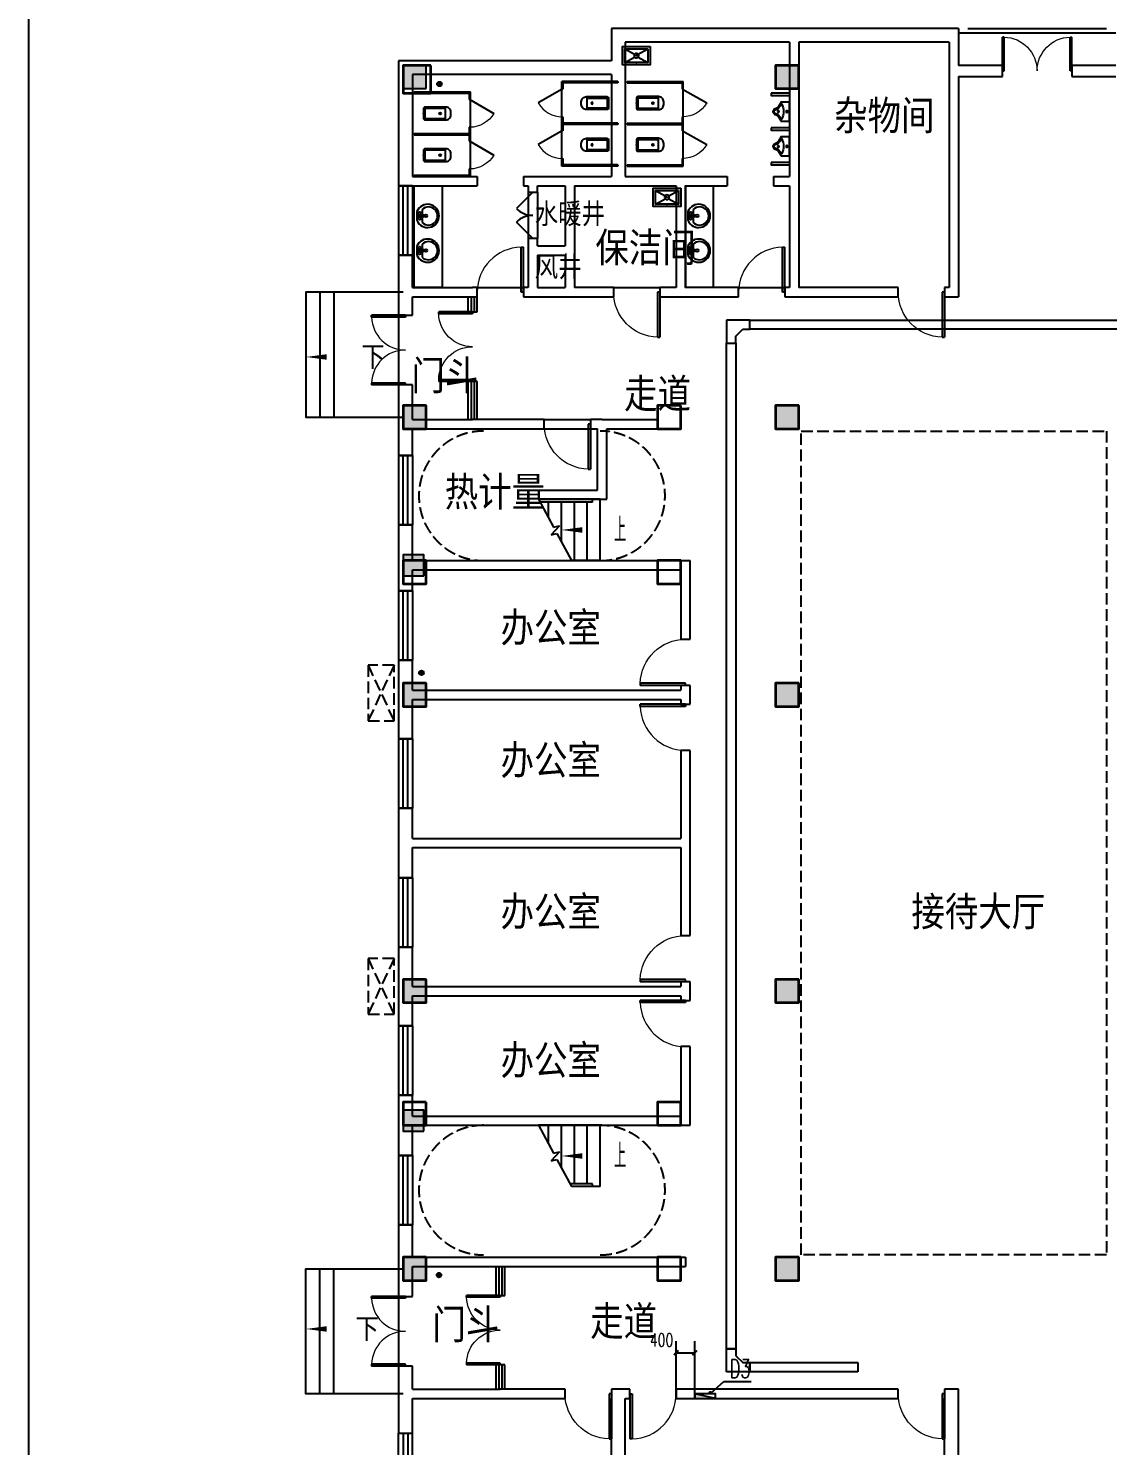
# Model space of a CAD drawing. Extents: x 0 to 302064749, y -59725395 to 1524223.
# Drawn here: x 216043226 to 218375726, y -6120391 to -3058307 of the extents above; entities that cross this region are included whole.
import ezdxf

# ---------------------------------------------------------------- set-up
doc = ezdxf.new("R2010")
doc.units = 0
doc.header["$LTSCALE"] = 1000
doc.linetypes.add('DASH', pattern=[0.35, 0.25, -0.1])
for name, color, linetype in [('0-底图', 7, 'Continuous'), ('A-ANNO-IDEN', 3, 'Continuous'), ('A-ANNO-TXT', 7, 'Continuous'), ('CABLETRAY', 4, 'Continuous'), ('COLU', 7, 'Continuous'), ('COLU_HATCH', 251, 'Continuous'), ('CURTWALL', 4, 'Continuous'), ('DIM_SYMB', 3, 'Continuous'), ('DOOR_FIRE', 4, 'Continuous'), ('PUB_TEXT', 7, 'Continuous'), ('STAIR', 2, 'Continuous'), ('TEXT', 7, 'Continuous'), ('WALL', 2, 'Continuous'), ('WINDOW', 4, 'Continuous'), ('厨卫', 252, 'Continuous'), ('建筑-楼梯', 2, 'Continuous'), ('排水', 153, 'Continuous'), ('电洞建筑', 20, 'Continuous'), ('看线', 30, 'Continuous'), ('空调外机', 211, 'Continuous'), ('道路-DX', 4, 'Continuous')]:
    doc.layers.add(name, color=color, linetype=linetype)
doc.layers.add('砼柱', color=2, linetype='Continuous', lineweight=35)
doc.styles.add('_TCH_DIM', font='SIMPLEX', dxfattribs={"width": 0.8, "height": 5, "bigfont": 'HZTXT'})
doc.styles.add('_TEL_DIM', font='simplex.shx', dxfattribs={"width": 0.8, "height": 3.5, "bigfont": 'gbcbig.shx'})
doc.styles.add('A_DIM', font='simplex.shx', dxfattribs={"width": 0.7, "bigfont": 'gbcbig.shx'})
doc.styles.add('A_DIM_T3', font='simplex.shx', dxfattribs={"width": 0.7, "bigfont": 'gbcbig.shx'})
doc.styles.get("Standard").update_dxf_attribs({"font": 'geniso.shx', "bigfont": 'hztxt.shx'})
doc.dimstyles.new('_TCH_ARCH&&100', dxfattribs={"dimtxt": 280, "dimasz": 100, "dimexe": 250, "dimexo": 300, "dimgap": 135, "dimtad": 1, "dimdec": 0, "dimzin": 0, "dimdsep": 46, "dimtxsty": 'A_DIM_T3', "dimblk": 'ARCHTICK', "dimcen": 0.09, "dimclrt": 7, "dimazin": 2, "dimtfac": 1, "dimtdec": 0, "dimtix": 1, "dimtmove": 2, "dimatfit": 3, "dimfxl": 150, "dimtolj": 1, "dimtzin": 0, "dimarcsym": 0})

# ---------------------------------------------------------------- blocks, each defined once
blk = doc.blocks.new('$lvtry$00000202')
at = {"color": 0}
for p, q in [((-110, -40, 0), (-110, -470, 0)), ((100, -30, 0), (-100, -30, 0)), ((110, -470, 0), (110, -40, 0)), ((140, -470, 0), (-140, -470, 0))]:
    blk.add_line(p, q, dxfattribs=at)
at = {"color": 0, "elevation": 0}
blk.add_lwpolyline([(140, -40, 0.414214), (100, 0), (-100, 0, 0.414214), (-140, -40), (-140, -480, 0.414214), (-30, -590), (30, -590, 0.414214), (140, -480)], format="xyb", close=True, dxfattribs=at)
at = {"color": 0}
blk.add_circle((0, -359, 0), 20, dxfattribs=at)
for centre, start, end in [((-100, -40, 0), 90, 180), ((100, -40, 0), 0, 90)]:
    blk.add_arc(centre, 10, start, end, dxfattribs=at)
for p in [(0, 0, 0), (0, -359, 0)]:
    blk.add_point(p, dxfattribs=at)
blk = doc.blocks.new('$TCHSYS$APDOOR2D')
blk.add_line((0.5, 0), (0, 0.866))
at = {"lineweight": 13}
blk.add_arc((0.5, 0), 1, 120, 180, dxfattribs=at)
blk = doc.blocks.new('$lvtry$00000222')
at = {"layer": '厨卫', "elevation": 0}
blk.add_lwpolyline([(-205, -191), (-205, 0), (205, 0), (205, -191, 0.268068), (51, -323, -0.317765), (0, -360, -0.317765), (-51, -323, 0.268068)], format="xyb", close=True, dxfattribs=at)
at = {"layer": '厨卫'}
for centre in [(0, -60, 0), (0, -242, 0)]:
    blk.add_circle(centre, 20, dxfattribs=at)
for centre, radius, start, end in [((-152, -175, 0), 10, 114.1084, 248.1394), ((5, -526, 0), 395, 66.6675, 114.1084), ((-243, -401, 0), 233, 19.2639, 68.1394), ((243, -401, 0), 233, 110.4941, 160.7361), ((158, -173, 0), 10, 290.4941, 66.6675), ((0, -316, 0), 24, 199.2639, 269.4998), ((0, -316, 0), 24, 270.5002, 340.7361)]:
    blk.add_arc(centre, radius, start, end, dxfattribs=at)
for p in [(0, -60, 0), (0, -242, 0)]:
    blk.add_point(p, dxfattribs=at)
blk = doc.blocks.new('$lvtry$00000191')
at = {"color": 0}
for p, q in [((-250, -100, 0), (-39, -219, 0)), ((-250, -400, 0), (-39, -281, 0)), ((39, -219, 0), (250, -100, 0)), ((39, -281, 0), (250, -400, 0))]:
    blk.add_line(p, q, dxfattribs=at)
at = {"color": 0, "elevation": 0}
for points in [[(300, -450), (300, -50), (-300, -50), (-300, -450)], [(250, -400), (250, -100), (-250, -100), (-250, -400)]]:
    blk.add_lwpolyline(points, close=True, dxfattribs=at)
at = {"color": 0}
blk.add_circle((0, -250, 0), 50, dxfattribs=at)
for p in [(0, -100, 0), (0, -250, 0)]:
    blk.add_point(p, dxfattribs=at)
blk = doc.blocks.new('ng')
at = {"layer": '排水'}
for p, q in [((345991, 781358), (346091, 781358)), ((346041, 781408), (346041, 781308))]:
    blk.add_line(p, q, dxfattribs=at)
blk.add_circle((346041, 781358), 50, dxfattribs=at)
blk = doc.blocks.new('1111')
at = {"layer": 'COLU_HATCH'}
h = blk.add_hatch(color=256, dxfattribs=at)
h.dxf.hatch_style = 1
h.paths.add_polyline_path([(1186092, 1087691), (1186092, 1088191), (1185592, 1088191), (1185592, 1087691)])
h = blk.add_hatch(color=256, dxfattribs=at)
h.dxf.hatch_style = 1
h.paths.add_polyline_path([(1194142, 1087691), (1194142, 1088191), (1193642, 1088191), (1193642, 1087691)])
h = blk.add_hatch(color=256, dxfattribs=at)
h.dxf.hatch_style = 1
h.paths.add_polyline_path([(1186092, 1080341), (1186092, 1080841), (1185592, 1080841), (1185592, 1080341)])
h = blk.add_hatch(color=256, dxfattribs=at)
h.dxf.hatch_style = 1
h.paths.add_polyline_path([(1194142, 1080341), (1194142, 1080841), (1193642, 1080841), (1193642, 1080341)])
h = blk.add_hatch(color=256, dxfattribs=at)
h.dxf.hatch_style = 1
h.paths.add_polyline_path([(1186042, 1077166), (1186042, 1077616), (1185592, 1077616), (1185592, 1077166)])
h = blk.add_hatch(color=256, dxfattribs=at)
h.dxf.hatch_style = 1
h.paths.add_polyline_path([(1186092, 1074341), (1186092, 1074841), (1185592, 1074841), (1185592, 1074341)])
h = blk.add_hatch(color=256, dxfattribs=at)
h.dxf.hatch_style = 1
h.paths.add_polyline_path([(1194142, 1074341), (1194142, 1074841), (1193642, 1074841), (1193642, 1074341)])
h = blk.add_hatch(color=256, dxfattribs=at)
h.dxf.hatch_style = 1
h.paths.add_polyline_path([(1186092, 1067941), (1186092, 1068441), (1185592, 1068441), (1185592, 1067941)])
h = blk.add_hatch(color=256, dxfattribs=at)
h.dxf.hatch_style = 1
h.paths.add_polyline_path([(1194142, 1067941), (1194142, 1068441), (1193642, 1068441), (1193642, 1067941)])
h = blk.add_hatch(color=256, dxfattribs=at)
h.dxf.hatch_style = 1
h.paths.add_polyline_path([(1186042, 1065166), (1186042, 1065616), (1185592, 1065616), (1185592, 1065166)])
h = blk.add_hatch(color=256, dxfattribs=at)
h.dxf.hatch_style = 1
h.paths.add_polyline_path([(1186092, 1061941), (1186092, 1062441), (1185592, 1062441), (1185592, 1061941)])
h = blk.add_hatch(color=256, dxfattribs=at)
h.dxf.hatch_style = 1
h.paths.add_polyline_path([(1194142, 1061941), (1194142, 1062441), (1193642, 1062441), (1193642, 1061941)])
at = {"layer": 'COLU'}
for points in [[(1186092, 1087691), (1186092, 1088191), (1185592, 1088191), (1185592, 1087691)], [(1194142, 1087691), (1194142, 1088191), (1193642, 1088191), (1193642, 1087691)], [(1186092, 1080341), (1186092, 1080841), (1185592, 1080841), (1185592, 1080341)], [(1194142, 1080341), (1194142, 1080841), (1193642, 1080841), (1193642, 1080341)], [(1186042, 1077166), (1186042, 1077616), (1185592, 1077616), (1185592, 1077166)], [(1186092, 1074341), (1186092, 1074841), (1185592, 1074841), (1185592, 1074341)], [(1194142, 1074341), (1194142, 1074841), (1193642, 1074841), (1193642, 1074341)], [(1186092, 1067941), (1186092, 1068441), (1185592, 1068441), (1185592, 1067941)], [(1194142, 1067941), (1194142, 1068441), (1193642, 1068441), (1193642, 1067941)], [(1186042, 1065166), (1186042, 1065616), (1185592, 1065616), (1185592, 1065166)], [(1186092, 1061941), (1186092, 1062441), (1185592, 1062441), (1185592, 1061941)], [(1194142, 1061941), (1194142, 1062441), (1193642, 1062441), (1193642, 1061941)]]:
    blk.add_lwpolyline(points, close=True, dxfattribs=at)
blk = doc.blocks.new('rtyu')
at = {"layer": '砼柱', "lineweight": 35}
for points in [[(2908308, 703840), (2907708, 703840), (2907708, 703240), (2908308, 703240)], [(2908308, 703840), (2907708, 703840), (2907708, 703240), (2908308, 703240)], [(2916258, 703840), (2915758, 703840), (2915758, 703340), (2916258, 703340)], [(2916258, 703840), (2915758, 703840), (2915758, 703340), (2916258, 703340)], [(2908208, 696490), (2907708, 696490), (2907708, 695990), (2908208, 695990)], [(2908208, 696490), (2907708, 696490), (2907708, 695990), (2908208, 695990)], [(2913708, 696490), (2913208, 696490), (2913208, 695990), (2913708, 695990)], [(2913708, 696490), (2913208, 696490), (2913208, 695990), (2913708, 695990)], [(2916258, 696490), (2915758, 696490), (2915758, 695990), (2916258, 695990)], [(2916258, 696490), (2915758, 696490), (2915758, 695990), (2916258, 695990)], [(2908208, 693140), (2907708, 693140), (2907708, 692640), (2908208, 692640)], [(2908208, 693140), (2907708, 693140), (2907708, 692640), (2908208, 692640)], [(2913708, 693140), (2913208, 693140), (2913208, 692640), (2913708, 692640)], [(2913708, 693140), (2913208, 693140), (2913208, 692640), (2913708, 692640)], [(2908208, 690490), (2907708, 690490), (2907708, 689990), (2908208, 689990)], [(2908208, 690490), (2907708, 690490), (2907708, 689990), (2908208, 689990)], [(2916258, 690490), (2915758, 690490), (2915758, 689990), (2916258, 689990)], [(2916258, 690490), (2915758, 690490), (2915758, 689990), (2916258, 689990)], [(2908208, 684090), (2907708, 684090), (2907708, 683590), (2908208, 683590)], [(2908208, 684090), (2907708, 684090), (2907708, 683590), (2908208, 683590)], [(2916258, 684090), (2915758, 684090), (2915758, 683590), (2916258, 683590)], [(2916258, 684090), (2915758, 684090), (2915758, 683590), (2916258, 683590)], [(2908208, 681440), (2907708, 681440), (2907708, 680940), (2908208, 680940)], [(2913708, 681440), (2913208, 681440), (2913208, 680940), (2913708, 680940)], [(2908208, 678090), (2907708, 678090), (2907708, 677590), (2908208, 677590)], [(2908208, 678090), (2907708, 678090), (2907708, 677590), (2908208, 677590)], [(2913708, 678090), (2913208, 678090), (2913208, 677590), (2913708, 677590)], [(2916258, 678090), (2915758, 678090), (2915758, 677590), (2916258, 677590)], [(2916258, 678090), (2915758, 678090), (2915758, 677590), (2916258, 677590)]]:
    blk.add_lwpolyline(points, close=True, dxfattribs=at)
blk = doc.blocks.new('A$C6D717843')
at = {"layer": 'TEXT'}
blk.add_blockref('rtyu', (-2821208, -641940), dxfattribs=at)
blk = doc.blocks.new('$DorLib2D$00000002')
for p, q in [((-0.5, 0), (-0.5, 0.4875)), ((-0.475, 0.4875), (-0.5, 0.4875)), ((-0.475, 0), (-0.475, 0.4875)), ((0.475, 0), (0.475, 0.4875)), ((0.475, 0.4875), (0.5, 0.4875)), ((0.5, 0), (0.5, 0.4875)), ((-0.5, 0), (-0.475, 0)), ((0.5, 0), (0.475, 0))]:
    blk.add_line(p, q)
at = {"lineweight": 13}
for centre, start, end in [((-0.4875, 0), 0, 88.53072), ((0.4875, 0), 91.46928, 180)]:
    blk.add_arc(centre, 0.4875, start, end, dxfattribs=at)
blk = doc.blocks.new('$WINLIB2D$00000001')
at = {"color": 0}
for points in [[(-0.5, 0.5), (-0.5, -0.5)], [(-0.5, 0.5), (0.5, 0.5)], [(0.5, -0.5), (0.5, 0.5)], [(0.5, 0.167), (-0.5, 0.167)], [(0.5, -0.167), (-0.5, -0.167)], [(-0.5, -0.5), (0.5, -0.5)]]:
    blk.add_lwpolyline(points, dxfattribs=at)
blk = doc.blocks.new('$DorLib2D$00000001')
for p, q in [((0.45, 0.975), (0.5, 0.975)), ((0.45, 0), (0.45, 0.975)), ((0.5, 0), (0.5, 0.975)), ((0.5, 0), (0.45, 0))]:
    blk.add_line(p, q)
at = {"lineweight": 13}
blk.add_arc((0.475, 0), 0.975, 91.4693, 180, dxfattribs=at)
blk = doc.blocks.new('$plan$00001628')
for p, q in [((-20, 0), (20, 0)), ((20, 0), (20, -150)), ((-23, -104), (-144, -104)), ((-20, -150), (-20, 0)), ((20, -150), (-20, -150)), ((136, -104), (24, -104))]:
    blk.add_line(p, q)
blk.add_lwpolyline([(-97, 9, 5.110404), (92, 9)], format="xyb", close=True)
for centre, radius in [((-57, -52), 26.7), ((0, -190), 27.8), ((57, -52), 26.7)]:
    blk.add_circle(centre, radius)
blk.add_arc((-4, -243), 197, 135.2527, 44.7473)
blk = doc.blocks.new('$DorLib2D$00000116')
at = {"color": 0}
for p, q in [((-0.5, 0), (-0.146, 0.354)), ((0.5, 0), (0.146, 0.354))]:
    blk.add_line(p, q, dxfattribs=at)
for centre, start, end in [((-0.5, 0), 0, 45), ((0.5, 0), 135, 180)]:
    blk.add_arc(centre, 0.5, start, end, dxfattribs=at)
blk = doc.blocks.new('gfhjghj')
at = {"layer": 'A-ANNO-IDEN'}
for points in [[(1154632.7, -10187.4, 0, 0, 0), (1153652.7, -10187.4, 0, 120, 0), (1154102.7, -10187.4, 0, 0, 0)], [(1154632.7, -23712.4, 0, 0, 0), (1153652.7, -23712.4, 0, 120, 0), (1154102.7, -23712.4, 0, 0, 0)]]:
    blk.add_lwpolyline(points, format="xyseb", dxfattribs=at)
at = {"layer": 'CURTWALL'}
for p, q in [((1151632.7, -5149.9), (1151632.7, -5477.9)), ((1151699.4, -5149.9), (1151699.4, -5477.9)), ((1151766.1, -5149.9), (1151766.1, -5477.9)), ((1151832.7, -5477.9), (1151832.7, -5149.9)), ((1151632.7, -5477.9), (1151832.7, -5477.9)), ((1151832.7, -6977.9), (1151632.7, -6977.9)), ((1151632.7, -6977.9), (1151632.7, -7799.9)), ((1151699.4, -6977.9), (1151699.4, -7799.9)), ((1151766.1, -6977.9), (1151766.1, -7799.9)), ((1151832.7, -7799.9), (1151832.7, -6977.9)), ((1152232.7, -26099.9), (1152232.7, -26723.8)), ((1152299.4, -26099.9), (1152299.4, -26723.8)), ((1152366.1, -26099.9), (1152366.1, -26723.8)), ((1152432.7, -26723.8), (1152432.7, -26099.9)), ((1152232.7, -26723.8), (1152432.7, -26723.8)), ((1152432.7, -28223.8), (1152232.7, -28223.8)), ((1152232.7, -28223.8), (1152232.7, -28749.9)), ((1152299.4, -28223.8), (1152299.4, -28749.9)), ((1152366.1, -28223.8), (1152366.1, -28749.9)), ((1152432.7, -28749.9), (1152432.7, -28223.8))]:
    blk.add_line(p, q, dxfattribs=at)
at = {"layer": 'DIM_SYMB'}
for points in [[(1149171.1, -6449.9, 0, 0, 0), (1148132.7, -6449.9, 0, 120, 0), (1148582.7, -6449.9, 0, 0, 0)], [(1149042.9, -27449.9, 0, 0, 0), (1148132.7, -27449.9, 0, 120, 0), (1148582.7, -27449.9, 0, 0, 0)]]:
    blk.add_lwpolyline(points, format="xyseb", dxfattribs=at)
at = {"layer": 'DOOR_FIRE'}
for p, q in [((1152932.7, -2890.4), (1152932.7, -3890.4)), ((1153132.7, -2890.4), (1153132.7, -3890.4)), ((1153282.7, -7799.9), (1154282.7, -7799.9)), ((1153282.7, -7999.9), (1154282.7, -7999.9))]:
    blk.add_line(p, q, dxfattribs=at)
at = {"layer": 'STAIR'}
for p, q in [((1154322.7, -9524.9), (1153155.7, -9524.9)), ((1153155.7, -9524.9), (1153479.6, -10125.9)), ((1154322.7, -9524.9), (1153155.7, -9524.9)), ((1154322.7, -9584.9), (1153188.1, -9584.9)), ((1153372.7, -9927.6), (1153372.7, -9584.9)), ((1153652.7, -10447.2), (1153652.7, -9584.9)), ((1153932.7, -10849.9), (1153932.7, -9584.9)), ((1154212.7, -10849.9), (1154212.7, -9584.9)), ((1154492.7, -9524.9), (1154322.7, -9524.9)), ((1154322.7, -9584.9), (1154322.7, -9524.9)), ((1154492.7, -10849.9), (1154492.7, -9524.9)), ((1153611, -10094.8), (1153432.1, -10295.7)), ((1153479.6, -10125.9), (1153611, -10094.8)), ((1153432.1, -10295.7), (1153555.4, -10266.5)), ((1153555.4, -10266.5), (1153869.7, -10849.9)), ((1154492.7, -10849.9), (1153869.7, -10849.9)), ((1154492.7, -23049.9), (1153155.7, -23049.9)), ((1153155.7, -23049.9), (1153479.6, -23650.9)), ((1153372.7, -23452.6), (1153372.7, -23049.9)), ((1153652.7, -23972.2), (1153652.7, -23049.9)), ((1153932.7, -24314.9), (1153932.7, -23049.9)), ((1154212.7, -24314.9), (1154212.7, -23049.9)), ((1154492.7, -24374.9), (1154492.7, -23049.9)), ((1153611, -23619.8), (1153432.1, -23820.7)), ((1153432.1, -23820.7), (1153555.4, -23791.5)), ((1153479.6, -23650.9), (1153611, -23619.8)), ((1153555.4, -23791.5), (1153869.7, -24374.9)), ((1154322.7, -24314.9), (1153837.4, -24314.9)), ((1154322.7, -24374.9), (1153869.7, -24374.9)), ((1154322.7, -24374.9), (1153869.7, -24374.9)), ((1154322.7, -24374.9), (1154322.7, -24314.9)), ((1154492.7, -24374.9), (1154322.7, -24374.9))]:
    blk.add_line(p, q, dxfattribs=at)
for points in [[(1150232.7, -5049.9), (1148132.7, -5049.9), (1148132.7, -7749.9), (1150232.7, -7749.9)], [(1150232.7, -5049.9), (1148432.7, -5049.9), (1148432.7, -7749.9), (1150232.7, -7749.9)], [(1150232.7, -5049.9), (1148732.7, -5049.9), (1148732.7, -7749.9), (1150232.7, -7749.9)], [(1150232.7, -28849.9), (1148132.7, -28849.9), (1148132.7, -26149.9), (1150232.7, -26149.9)], [(1150232.7, -28849.9), (1148432.7, -28849.9), (1148432.7, -26149.9), (1150232.7, -26149.9)], [(1150232.7, -28849.9), (1148732.7, -28849.9), (1148732.7, -26149.9), (1150232.7, -26149.9)]]:
    blk.add_lwpolyline(points, dxfattribs=at)
at = {"layer": 'WALL'}
for p, q in [((1154732.7, 650.1), (1154732.7, -49.9)), ((1158682.7, 650.1), (1154732.7, 650.1)), ((1162232.7, 650.1), (1158682.7, 650.1)), ((1162232.7, 650.1), (1162232.7, -149.9)), ((1155032.7, 350.1), (1155032.7, -249.9)), ((1158582.7, 350.1), (1155032.7, 350.1)), ((1158582.7, 350.1), (1158582.7, -2549.9)), ((1162032.7, 350.1), (1158782.7, 350.1)), ((1158782.7, 350.1), (1158782.7, -2649.9)), ((1162032.7, 350.1), (1162032.7, -249.9)), ((1150132.7, -49.9), (1150132.7, -2649.9)), ((1154732.7, -49.9), (1150132.7, -49.9)), ((1155032.7, -249.9), (1155032.7, -2549.9)), ((1162032.7, -249.9), (1162032.7, -4949.9)), ((1163182.5, -149.9), (1162232.7, -149.9)), ((1163182.5, -389.9), (1163182.5, -149.9)), ((1165632.7, -149.9), (1164682.5, -149.9)), ((1164682.5, -149.9), (1164682.5, -389.9)), ((1150432.7, -349.9), (1150432.7, -2549.9)), ((1154732.7, -349.9), (1150432.7, -349.9)), ((1154732.7, -349.9), (1154732.7, -2549.9)), ((1162232.7, -389.9), (1163182.5, -389.9)), ((1162232.7, -389.9), (1162232.7, -5149.9)), ((1164682.5, -389.9), (1165632.7, -389.9)), ((1150132.7, -2649.9), (1150132.7, -2749.9)), ((1150132.7, -2749.9), (1150432.7, -2749.9)), ((1150432.7, -2549.9), (1151832.7, -2549.9)), ((1150432.7, -2749.9), (1151832.7, -2749.9)), ((1151832.7, -2549.9), (1151832.7, -2749.9)), ((1152832.7, -2549.9), (1153032.7, -2549.9)), ((1152832.7, -2549.9), (1152832.7, -2749.9)), ((1152832.7, -2749.9), (1152932.7, -2749.9)), ((1152932.7, -2749.9), (1152932.7, -2890.4)), ((1153032.7, -2549.9), (1153832.7, -2549.9)), ((1153132.7, -2890.4), (1153132.7, -2749.9)), ((1153132.7, -2749.9), (1153732.7, -2749.9)), ((1153732.7, -2749.9), (1153732.7, -4049.9)), ((1153832.7, -2549.9), (1154732.7, -2549.9)), ((1153932.7, -2749.9), (1153932.7, -4149.9)), ((1153932.7, -2749.9), (1154932.7, -2749.9)), ((1154932.7, -2749.9), (1156132.7, -2749.9)), ((1155032.7, -2549.9), (1156232.7, -2549.9)), ((1156132.7, -2749.9), (1156132.7, -4949.9)), ((1156232.7, -2549.9), (1157232.7, -2549.9)), ((1156332.7, -2749.9), (1156332.7, -4949.9)), ((1156332.7, -2749.9), (1157232.7, -2749.9)), ((1157232.7, -2549.9), (1157232.7, -2749.9)), ((1158232.7, -2549.9), (1158582.7, -2549.9)), ((1158232.7, -2549.9), (1158232.7, -2749.9)), ((1158232.7, -2749.9), (1158582.7, -2749.9)), ((1158582.7, -2749.9), (1158582.7, -4949.9)), ((1158782.7, -2649.9), (1158782.7, -4949.9)), ((1152932.7, -2890.4), (1153132.7, -2890.4)), ((1153132.7, -3890.4), (1152932.7, -3890.4)), ((1152932.7, -3890.4), (1152932.7, -4149.9)), ((1153132.7, -4049.9), (1153132.7, -3890.4)), ((1150432.7, -4249.9), (1150132.7, -4249.9)), ((1150132.7, -4249.9), (1150132.7, -5049.9)), ((1150432.7, -4949.9), (1150432.7, -4249.9)), ((1152932.7, -4149.9), (1152932.7, -4949.9)), ((1153132.7, -4049.9), (1153732.7, -4049.9)), ((1153132.7, -4249.9), (1153732.7, -4249.9)), ((1153132.7, -4249.9), (1153132.7, -4949.9)), ((1153732.7, -4249.9), (1153732.7, -4949.9)), ((1153932.7, -4149.9), (1153932.7, -4949.9)), ((1150132.7, -5049.9), (1150132.7, -5549.9)), ((1150432.7, -4949.9), (1151732.7, -4949.9)), ((1150432.7, -5549.9), (1150432.7, -5149.9)), ((1150432.7, -5149.9), (1151732.7, -5149.9)), ((1151832.7, -4949.9), (1151732.7, -4949.9)), ((1151732.7, -5149.9), (1151832.7, -5149.9)), ((1151832.7, -5149.9), (1151832.7, -4949.9)), ((1152932.7, -4949.9), (1152832.7, -4949.9)), ((1152832.7, -4949.9), (1152832.7, -5149.9)), ((1152832.7, -5149.9), (1153032.7, -5149.9)), ((1153032.7, -5149.9), (1153832.7, -5149.9)), ((1153132.7, -4949.9), (1153732.7, -4949.9)), ((1153832.7, -5149.9), (1154782.7, -5149.9)), ((1154782.7, -4949.9), (1153932.7, -4949.9)), ((1154782.7, -5149.9), (1154782.7, -4949.9)), ((1156132.7, -4949.9), (1155782.7, -4949.9)), ((1155782.7, -4949.9), (1155782.7, -5149.9)), ((1155782.7, -5149.9), (1156232.7, -5149.9)), ((1156232.7, -5149.9), (1157482.7, -5149.9)), ((1157482.7, -4949.9), (1156332.7, -4949.9)), ((1157482.7, -5149.9), (1157482.7, -4949.9)), ((1158582.7, -4949.9), (1158482.7, -4949.9)), ((1158482.7, -4949.9), (1158482.7, -5149.9)), ((1158482.7, -5149.9), (1158682.7, -5149.9)), ((1158682.7, -5149.9), (1160932.7, -5149.9)), ((1160932.7, -4949.9), (1158782.7, -4949.9)), ((1160932.7, -5149.9), (1160932.7, -4949.9)), ((1162032.7, -4949.9), (1161932.7, -4949.9)), ((1161932.7, -4949.9), (1161932.7, -5149.9)), ((1161932.7, -5149.9), (1162232.7, -5149.9)), ((1150132.7, -5549.9), (1150432.7, -5549.9)), ((1150432.7, -7049.9), (1150132.7, -7049.9)), ((1150132.7, -7049.9), (1150132.7, -7899.9)), ((1150432.7, -7799.9), (1150432.7, -7049.9)), ((1150132.7, -7899.9), (1150132.7, -8579.9)), ((1150432.7, -7799.9), (1151732.7, -7799.9)), ((1153282.7, -7799.9), (1151732.7, -7799.9)), ((1153282.7, -7999.9), (1153282.7, -7799.9)), ((1154532.7, -7799.9), (1154282.7, -7799.9)), ((1154282.7, -7799.9), (1154282.7, -7999.9)), ((1154532.7, -7799.9), (1155732.8, -7799.9)), ((1155732.8, -7799.9), (1155732.8, -7999.9)), ((1150432.7, -7999.9), (1151732.7, -7999.9)), ((1150432.7, -8579.9), (1150432.7, -7999.9)), ((1151732.7, -7999.9), (1153282.7, -7999.9)), ((1154282.7, -7999.9), (1154432.7, -7999.9)), ((1154432.7, -9324.9), (1154432.7, -7999.9)), ((1154632.7, -9524.9), (1154632.7, -7999.9)), ((1154632.7, -7999.9), (1155732.8, -7999.9)), ((1150132.7, -8579.9), (1150432.7, -8579.9)), ((1153163.9, -9324.9), (1154432.7, -9324.9)), ((1153163.9, -9324.9), (1153163.9, -9524.9)), ((1153163.9, -9524.9), (1154632.7, -9524.9)), ((1150432.7, -10079.9), (1150132.7, -10079.9)), ((1150132.7, -10079.9), (1150132.7, -10949.9)), ((1150432.7, -10849.9), (1150432.7, -10079.9)), ((1150132.7, -10949.9), (1150132.7, -11499.9)), ((1150432.7, -10849.9), (1156432.7, -10849.9)), ((1156432.7, -12549.9), (1156432.7, -10849.9)), ((1150432.7, -11499.9), (1150432.7, -11049.9)), ((1150432.7, -11049.9), (1156232.7, -11049.9)), ((1156232.7, -11049.9), (1156232.7, -12549.9)), ((1150132.7, -11499.9), (1150432.7, -11499.9)), ((1156232.7, -12549.9), (1156432.7, -12549.9)), ((1150432.7, -12999.9), (1150132.7, -12999.9)), ((1150132.7, -12999.9), (1150132.7, -13749.9)), ((1150432.7, -13649.9), (1150432.7, -12999.9)), ((1150132.7, -13749.9), (1150132.7, -14699.9)), ((1150432.7, -13649.9), (1156232.7, -13649.9)), ((1156432.7, -13549.9), (1156232.7, -13549.9)), ((1156232.7, -13549.9), (1156232.7, -13649.9)), ((1156432.7, -13749.9), (1156432.7, -13549.9)), ((1156432.7, -13949.9), (1156432.7, -13749.9)), ((1150432.7, -14699.9), (1150432.7, -13849.9)), ((1150432.7, -13849.9), (1156232.7, -13849.9)), ((1156232.7, -13849.9), (1156232.7, -13949.9)), ((1156232.7, -13949.9), (1156432.7, -13949.9)), ((1150132.7, -14699.9), (1150432.7, -14699.9)), ((1156432.7, -14949.9), (1156232.7, -14949.9)), ((1156232.7, -14949.9), (1156232.7, -16849.9)), ((1156432.7, -16949.9), (1156432.7, -14949.9)), ((1150432.7, -16199.9), (1150132.7, -16199.9)), ((1150132.7, -16199.9), (1150132.7, -16949.9)), ((1150432.7, -16849.9), (1150432.7, -16199.9)), ((1150132.7, -16949.9), (1150132.7, -17699.9)), ((1150432.7, -16849.9), (1156232.7, -16849.9)), ((1150432.7, -17049.9), (1156232.7, -17049.9)), ((1150432.7, -17699.9), (1150432.7, -17049.9)), ((1156232.7, -17049.9), (1156232.7, -18949.9)), ((1156432.7, -18949.9), (1156432.7, -16949.9)), ((1150132.7, -17699.9), (1150432.7, -17699.9)), ((1156232.7, -18949.9), (1156432.7, -18949.9)), ((1150432.7, -19199.9), (1150132.7, -19199.9)), ((1150132.7, -19199.9), (1150132.7, -20149.9)), ((1150432.7, -20049.9), (1150432.7, -19199.9)), ((1150132.7, -20149.9), (1150132.7, -20899.9)), ((1150432.7, -20049.9), (1156232.7, -20049.9)), ((1156432.7, -19949.9), (1156232.7, -19949.9)), ((1156232.7, -19949.9), (1156232.7, -20049.9)), ((1156432.7, -20149.9), (1156432.7, -19949.9)), ((1156432.7, -20349.9), (1156432.7, -20149.9)), ((1150432.7, -20899.9), (1150432.7, -20249.9)), ((1150432.7, -20249.9), (1156232.7, -20249.9)), ((1156232.7, -20249.9), (1156232.7, -20349.9)), ((1156232.7, -20349.9), (1156432.7, -20349.9)), ((1150132.7, -20899.9), (1150432.7, -20899.9)), ((1156432.7, -21349.9), (1156232.7, -21349.9)), ((1156232.7, -21349.9), (1156232.7, -22849.9)), ((1156432.7, -23049.9), (1156432.7, -21349.9)), ((1150432.7, -22399.9), (1150132.7, -22399.9)), ((1150132.7, -22399.9), (1150132.7, -22949.9)), ((1150432.7, -22849.9), (1150432.7, -22399.9)), ((1150132.7, -22949.9), (1150132.7, -23699.9)), ((1150432.7, -22849.9), (1156232.7, -22849.9)), ((1150432.7, -23049.9), (1156432.7, -23049.9)), ((1150432.7, -23699.9), (1150432.7, -23049.9)), ((1150132.7, -23699.9), (1150432.7, -23699.9)), ((1150432.7, -25199.9), (1150132.7, -25199.9)), ((1150132.7, -25199.9), (1150132.7, -25999.9)), ((1150432.7, -25899.9), (1150432.7, -25199.9)), ((1150132.7, -25999.9), (1150132.7, -26749.9)), ((1150432.7, -25899.9), (1152332.7, -25899.9)), ((1152332.7, -25899.9), (1156332.7, -25899.9)), ((1156332.7, -25899.9), (1156332.7, -26099.9)), ((1150432.7, -26099.9), (1152332.7, -26099.9)), ((1150432.7, -26749.9), (1150432.7, -26099.9)), ((1152332.7, -26099.9), (1156332.7, -26099.9)), ((1150132.7, -26749.9), (1150432.7, -26749.9)), ((1150432.7, -28249.9), (1150132.7, -28249.9)), ((1150132.7, -28249.9), (1150132.7, -28849.9)), ((1150432.7, -28749.9), (1150432.7, -28249.9)), ((1150432.7, -28749.9), (1152332.7, -28749.9)), ((1153732.7, -28749.9), (1152332.7, -28749.9)), ((1153732.7, -28949.9), (1153732.7, -28749.9)), ((1154932.7, -28749.9), (1154732.7, -28749.9)), ((1154732.7, -28749.9), (1154732.7, -28949.9)), ((1155132.7, -28749.9), (1154932.7, -28749.9)), ((1155132.7, -28949.9), (1155132.7, -28749.9)), ((1160932.7, -28749.9), (1156132.7, -28749.9)), ((1156132.7, -28749.9), (1156132.7, -28949.9)), ((1160932.7, -28949.9), (1160932.7, -28749.9)), ((1162232.7, -28749.9), (1161932.7, -28749.9)), ((1161932.7, -28749.9), (1161932.7, -28949.9)), ((1162232.7, -33449.9), (1162232.7, -28749.9)), ((1150132.7, -28849.9), (1150132.7, -29699.9)), ((1150432.7, -28949.9), (1152332.7, -28949.9)), ((1150432.7, -29699.9), (1150432.7, -28949.9)), ((1152332.7, -28949.9), (1153732.7, -28949.9)), ((1154732.7, -33549.9), (1154732.7, -28949.9)), ((1155032.7, -28949.9), (1155132.7, -28949.9)), ((1155032.7, -33649.9), (1155032.7, -28949.9)), ((1156132.7, -28949.9), (1160932.7, -28949.9)), ((1161932.7, -33649.9), (1161932.7, -28949.9)), ((1150132.7, -29699.9), (1150432.7, -29699.9))]:
    blk.add_line(p, q, dxfattribs=at)
at = {"layer": 'WINDOW'}
for p, q in [((1151832.7, -4949.9), (1152832.7, -4949.9)), ((1154782.7, -4949.9), (1155782.7, -4949.9)), ((1157482.7, -4949.9), (1158482.7, -4949.9)), ((1150132.7, -5549.9), (1150132.7, -7049.9)), ((1150132.7, -26749.9), (1150132.7, -28249.9))]:
    blk.add_line(p, q, dxfattribs=at)
at = {"layer": '厨卫'}
for p, q in [((1153660.2, -662.6), (1153660.2, -500.1)), ((1154872.7, -500.1), (1153660.2, -500.1)), ((1153685.2, -525.1), (1153685.2, -662.6)), ((1154872.7, -525.1), (1153685.2, -525.1)), ((1154872.7, -500.1), (1154872.7, -525.1)), ((1155072.7, -500.1), (1156285.2, -500.1)), ((1155072.7, -500.1), (1155072.7, -525.1)), ((1155072.7, -525.1), (1156260.2, -525.1)), ((1156260.2, -525.1), (1156260.2, -662.6)), ((1156285.2, -662.6), (1156285.2, -500.1)), ((1150472.7, -724.9), (1151685.2, -724.9)), ((1150472.7, -724.9), (1150472.7, -749.9)), ((1150472.7, -749.9), (1151660.2, -749.9)), ((1151660.2, -749.9), (1151660.2, -887.4)), ((1151660.2, -887.4), (1151685.2, -887.4)), ((1151685.2, -887.4), (1151685.2, -724.9)), ((1151685.2, -2387.4), (1151685.2, -887.4)), ((1153660.2, -2162.6), (1153660.2, -662.6)), ((1153685.2, -662.6), (1153660.2, -662.6)), ((1156260.2, -662.6), (1156285.2, -662.6)), ((1156285.2, -2162.6), (1156285.2, -662.6)), ((1158582.7, -749.9), (1158182.7, -749.9)), ((1151685.2, -1487.4), (1151660.2, -1487.4)), ((1151660.2, -1487.4), (1151660.2, -1624.9)), ((1151685.2, -1637.4), (1151685.2, -1487.4)), ((1153660.2, -1412.6), (1153660.2, -1262.6)), ((1153660.2, -1262.6), (1153685.2, -1262.6)), ((1153660.2, -1562.6), (1153660.2, -1412.6)), ((1153685.2, -1262.6), (1153685.2, -1400.1)), ((1154872.7, -1400.1), (1153685.2, -1400.1)), ((1154872.7, -1425.1), (1153685.2, -1425.1)), ((1153685.2, -1425.1), (1153685.2, -1562.6)), ((1154872.7, -1400.1), (1154872.7, -1425.1)), ((1155072.7, -1400.1), (1156260.2, -1400.1)), ((1155072.7, -1400.1), (1155072.7, -1425.1)), ((1155072.7, -1425.1), (1156260.2, -1425.1)), ((1156285.2, -1262.6), (1156260.2, -1262.6)), ((1156260.2, -1262.6), (1156260.2, -1400.1)), ((1156260.2, -1425.1), (1156260.2, -1562.6)), ((1156285.2, -1412.6), (1156285.2, -1262.6)), ((1156285.2, -1562.6), (1156285.2, -1412.6)), ((1158582.7, -1499.9), (1158182.7, -1499.9)), ((1150472.7, -1624.9), (1151660.2, -1624.9)), ((1150472.7, -1624.9), (1150472.7, -1649.9)), ((1150472.7, -1649.9), (1151660.2, -1649.9)), ((1151660.2, -1649.9), (1151660.2, -1787.4)), ((1151660.2, -1787.4), (1151685.2, -1787.4)), ((1151685.2, -1787.4), (1151685.2, -1637.4)), ((1153685.2, -1562.6), (1153660.2, -1562.6)), ((1156260.2, -1562.6), (1156285.2, -1562.6)), ((1151685.2, -2387.4), (1151660.2, -2387.4)), ((1151660.2, -2387.4), (1151660.2, -2524.9)), ((1151685.2, -2549.9), (1151685.2, -2387.4)), ((1153660.2, -2325.1), (1153660.2, -2162.6)), ((1153660.2, -2162.6), (1153685.2, -2162.6)), ((1154872.7, -2300.1), (1153660.2, -2300.1)), ((1154872.7, -2325.1), (1153660.2, -2325.1)), ((1153685.2, -2162.6), (1153685.2, -2300.1)), ((1154872.7, -2300.1), (1153685.2, -2300.1)), ((1154872.7, -2325.1), (1153685.2, -2325.1)), ((1154872.7, -2300.1), (1154872.7, -2325.1)), ((1154872.7, -2300.1), (1154872.7, -2325.1)), ((1155072.7, -2300.1), (1156260.2, -2300.1)), ((1155072.7, -2300.1), (1155072.7, -2325.1)), ((1155072.7, -2300.1), (1156285.2, -2300.1)), ((1155072.7, -2300.1), (1155072.7, -2325.1)), ((1155072.7, -2325.1), (1156285.2, -2325.1)), ((1155072.7, -2325.1), (1156260.2, -2325.1)), ((1156285.2, -2162.6), (1156260.2, -2162.6)), ((1156260.2, -2162.6), (1156260.2, -2300.1)), ((1156285.2, -2325.1), (1156285.2, -2162.6)), ((1158582.7, -2249.9), (1158182.7, -2249.9)), ((1150472.7, -2524.9), (1151660.2, -2524.9)), ((1150472.7, -2524.9), (1150472.7, -2549.9)), ((1150472.7, -2524.9), (1151685.2, -2524.9)), ((1150472.7, -2524.9), (1150472.7, -2549.9)), ((1150472.7, -2549.9), (1151685.2, -2549.9)), ((1150472.7, -2549.9), (1151660.2, -2549.9))]:
    blk.add_line(p, q, dxfattribs=at)
for points in [[(1158182.7, -749.9), (1158182.7, -799.9), (1158582.7, -799.9)], [(1158182.7, -1499.9), (1158182.7, -1549.9), (1158582.7, -1549.9)], [(1158182.7, -2249.9), (1158182.7, -2299.9), (1158582.7, -2299.9)]]:
    blk.add_lwpolyline(points, dxfattribs=at)
for points in [[(1151072.6, -4949.9), (1150472.7, -4949.9), (1150472.7, -2749.9), (1151072.6, -2749.9)], [(1156932.6, -4949.9), (1156332.7, -4949.9), (1156332.7, -2749.9), (1156932.6, -2749.9)]]:
    blk.add_lwpolyline(points, close=True, dxfattribs=at)
at = {"layer": '建筑-楼梯', "color": 9, "linetype": 'DASH'}
for centre, start, end in [((1151972.7, -9449.9), 90, 270), ((1154492.7, -9449.9), 270, 90), ((1151972.7, -24449.9), 90, 270), ((1154492.7, -24449.9), 270, 90)]:
    blk.add_arc(centre, 1400, start, end, dxfattribs=at)
at = {"layer": '看线'}
for p, q in [((1162432.7, 650.1), (1165432.7, 650.1)), ((1162232.7, 550.1), (1165632.7, 550.1))]:
    blk.add_line(p, q, dxfattribs=at)
at = {"layer": '看线', "linetype": 'DASH'}
blk.add_lwpolyline([(1158832.7, -8049.9), (1165432.7, -8049.9), (1165432.7, -25849.9), (1158832.7, -25849.9)], close=True, dxfattribs=at)
at = {"layer": '空调外机', "linetype": 'DASH'}
for p, q in [((1149473.4, -13111.9), (1150035.9, -14311.9)), ((1150035.9, -13111.9), (1149473.4, -14311.9)), ((1149473.4, -19447.1), (1150035.9, -20647.1)), ((1150035.9, -19447.1), (1149473.4, -20647.1))]:
    blk.add_line(p, q, dxfattribs=at)
for points in [[(1149473.4, -13111.9), (1149473.4, -14311.9), (1150035.9, -14311.9), (1150035.9, -13111.9)], [(1149473.4, -19447.1), (1149473.4, -20647.1), (1150035.9, -20647.1), (1150035.9, -19447.1)]]:
    blk.add_lwpolyline(points, close=True, dxfattribs=at)
at = {"layer": '道路-DX', "ltscale": 5}
blk.add_line((1142132.7, 5600.1), (1142132.7, -39499.9), dxfattribs=at)
for name, p in [('A$C6D717843', (1063732.7, -62049.9)), ('1111', (-35359.3, -1088341))]:
    blk.add_blockref(name, p)
at = {"layer": 'DOOR_FIRE'}
for name, p, xscale, yscale, zscale, rotation in [('$DorLib2D$00000002', (1163932.5, -269.9), -1500, 1500, 240, 7.397314589148533e-12), ('$DorLib2D$00000116', (1153032.7, -3390.4), 999.9999999999998, 999.9999999999998, 200, 89.9999999778953), ('$DorLib2D$00000001', (1161432.7, -5049.9), -1000, 1000, 200, 179.9999999782864), ('$DorLib2D$00000001', (1153782.7, -7899.9), -1000, 1000, 200, 180)]:
    blk.add_blockref(name, p, dxfattribs=dict(at, xscale=xscale, yscale=yscale, zscale=zscale, rotation=rotation))
at = {"layer": 'WINDOW'}
for name, p, xscale, yscale, zscale, rotation in [('$WINLIB2D$00000001', (1150282.7, -3499.9), 1500, 300, 300, 270), ('$DorLib2D$00000001', (1152332.7, -5049.9), 1000, 1000, 200, 359.9999999783119), ('$DorLib2D$00000001', (1157982.7, -5049.9), 1000, 1000, 200, 359.9999999782854), ('$DorLib2D$00000001', (1155282.7, -5049.9), -1000, 1000, 200, 179.9999999783138), ('$DorLib2D$00000002', (1151732.7, -6227.9), -1500, 1500, 200, 90), ('$DorLib2D$00000002', (1150282.7, -6299.9), 1500, 1500, 300, 90), ('$WINLIB2D$00000001', (1150282.7, -9329.9), 1500, 300, 300, 270), ('$WINLIB2D$00000001', (1150282.7, -12249.9), 1500, 300, 300, 270), ('$DorLib2D$00000001', (1156332.7, -13049.9), -1000, 1000, 200, 90), ('$DorLib2D$00000001', (1156332.7, -14449.9), 1000, 1000, 200, 90), ('$WINLIB2D$00000001', (1150282.7, -15449.9), 1500, 300, 300, 270), ('$WINLIB2D$00000001', (1150282.7, -18449.9), 1500, 300, 300, 270), ('$DorLib2D$00000001', (1156332.7, -19449.9), -1000, 1000, 200, 90), ('$DorLib2D$00000001', (1156332.7, -20849.9), 1000, 1000, 200, 90), ('$WINLIB2D$00000001', (1150282.7, -21649.9), 1500, 300, 300, 270), ('$WINLIB2D$00000001', (1150282.7, -24449.9), 1500, 300, 300, 270), ('$DorLib2D$00000002', (1150282.7, -27499.9), 1500, 1500, 300, 90), ('$DorLib2D$00000002', (1152332.7, -27473.8), -1500, 1500, 200, 90), ('$DorLib2D$00000001', (1154232.7, -28849.9), -1000, 1000, 200, 180.0000000217215), ('$DorLib2D$00000001', (1155632.7, -28849.9), 1000, 1000, 200, 180.0000000217214), ('$DorLib2D$00000001', (1161432.7, -28849.9), -1000, 1000, 200, 180.0000000217214), ('$WINLIB2D$00000001', (1150282.7, -30449.9), -1500, 300, 300, 270)]:
    blk.add_blockref(name, p, dxfattribs=dict(at, xscale=xscale, yscale=yscale, zscale=zscale, rotation=rotation))
at = {"layer": '厨卫', "xscale": -1}
for name, p, rotation in [('$lvtry$00000191', (1155272.7, -189.9), 180), ('$lvtry$00000202', (1154672.7, -965.1), 270.0000005866131), ('$lvtry$00000222', (1158582.7, -1149.7, 0), 269.9999994134596), ('$lvtry$00000202', (1154672.7, -1865.1), 270.0000005866131), ('$lvtry$00000222', (1158582.7, -1899.7, 0), 269.9999994134596), ('$lvtry$00000191', (1155932.7, -3249.9), 180)]:
    blk.add_blockref(name, p, dxfattribs=dict(at, rotation=rotation))
at = {"layer": '厨卫', "zscale": 25}
for p, xscale, yscale, rotation in [((1151672.7, -1187.4), -600.0000000000001, 600.0000000000001, 269.9999996005319), ((1153672.7, -962.6), 600, 600, 90.00000039946814), ((1156272.7, -962.6), -600.0000000000001, 600.0000000000001, 269.9999996005319), ((1151672.7, -2087.4), -600, 600, 269.9999994133979), ((1153672.7, -1862.6), 600, 600, 90.0000005866021), ((1156272.7, -1862.6), -600, 600, 269.9999994133979)]:
    blk.add_blockref('$TCHSYS$APDOOR2D', p, dxfattribs=dict(at, xscale=xscale, yscale=yscale, rotation=rotation))
at = {"layer": '厨卫'}
for name, p, rotation in [('$lvtry$00000202', (1155272.7, -965.1), 89.9999994133869), ('$lvtry$00000202', (1150672.7, -1189.9), 89.9999994133869), ('$lvtry$00000202', (1155272.7, -1865.1), 89.9999994133869), ('$lvtry$00000202', (1150672.7, -2089.9), 89.9999994133869), ('$plan$00001628', (1150536.1, -3399.9), 90), ('$plan$00001628', (1156396.1, -3399.9), 90), ('$plan$00001628', (1150536.1, -4149.9), 90), ('$plan$00001628', (1156396.1, -4149.9), 90)]:
    blk.add_blockref(name, p, dxfattribs=dict(at, rotation=rotation))
at = {"layer": '排水'}
for p in [(804975.3, -781910.7), (804587.3, -794631.5), (804966.4, -807643.2)]:
    blk.add_blockref('ng', p, dxfattribs=at)
at = {"layer": 'A-ANNO-TXT', "style": 'A_DIM', "width": 0.7}
for p in [(1154790.2, -10449.9), (1154790.2, -23974.9)]:
    blk.add_text('上', height=525, dxfattribs=at).set_placement(p)
at = {"layer": 'PUB_TEXT'}
for s, height, p in [('杂物间', 723.4, (1159545.9, -1620.2)), ('水暖井', 506.38, (1153076.3, -3622.8)), ('保洁间', 723.4, (1154386, -4469.9)), ('风井', 506.38, (1153076.3, -4767)), ('门斗', 723.4, (1150411.3, -7235.6)), ('走道', 723.4, (1155006.9, -7627.8)), ('热计量', 723.4, (1151130.9, -9746.2)), ('办公室', 723.4, (1152337.2, -12680.7)), ('办公室', 723.4, (1152337.2, -15544)), ('办公室', 723.4, (1152337.2, -18816.3)), ('接待大厅', 723.4, (1161215.7, -18816.3)), ('办公室', 723.4, (1152337.2, -22027.2)), ('门斗', 723.4, (1150863.8, -27737.7)), ('走道', 723.4, (1154274.9, -27667.5))]:
    blk.add_text(s, height=height, dxfattribs=at).set_placement(p)
at = {"layer": 'PUB_TEXT', "style": '_TCH_DIM'}
for p in [(1149328.6, -6712.4), (1149200.4, -27712.4)]:
    blk.add_text('下', height=506.4, dxfattribs=at).set_placement(p)
blk = doc.blocks.new('_ArchTick')
at = {"color": 0, "linetype": 'ByBlock', "const_width": 0.4}
blk.add_lwpolyline([(-0.5, -0.5), (0.5, 0.5)], dxfattribs=at)
blk = doc.blocks.new('*D1109')
at = {"layer": 'Defpoints', "color": 0, "transparency": 16777216}
for p in [(2153930, -58746), (2153530, -60032), (2153930, -60032)]:
    blk.add_point(p, dxfattribs=at)
at = {"layer": '电洞建筑', "color": 0, "lineweight": -2, "transparency": 16777216}
for p, q in [((2153530, -59732), (2153530, -58496)), ((2153530, -58746), (2153930, -58746)), ((2153930, -59732), (2153930, -58496))]:
    blk.add_line(p, q, dxfattribs=at)
at = {"layer": '电洞建筑', "color": 0, "lineweight": -2, "transparency": 16777216, "xscale": 100, "yscale": 100, "zscale": 100, "rotation": 180}
blk.add_blockref('_ArchTick', (2153530, -58746), dxfattribs=at)
at = {"layer": '电洞建筑', "color": 0, "lineweight": -2, "transparency": 16777216, "xscale": 100, "yscale": 100, "zscale": 100}
blk.add_blockref('_ArchTick', (2153930, -58746), dxfattribs=at)
at = {"layer": '电洞建筑', "color": 7, "transparency": 16777216, "insert": (2153214, -58471), "char_height": 280, "attachment_point": 5, "style": 'A_DIM_T3'}
blk.add_mtext('\\A1;400', dxfattribs=at)
blk = doc.blocks.new('1#教学楼-电提建筑结构')
at = {"layer": '电洞建筑', "ltscale": 2000}
h = blk.add_hatch(color=256, dxfattribs=at)
h.dxf.hatch_style = 1
h.paths.add_polyline_path([(2154379.5, -59731.9), (2153929.6, -59631.9), (2153929.5, -59731.9)])
at = {"layer": 'CABLETRAY'}
for p, q in [((2155118.4, -36434.6), (2154618.4, -36434.6)), ((2154618.4, -36434.6), (2154618.4, -36934.6)), ((2155118.4, -36634.6), (2155118.4, -36434.6)), ((2155118.4, -36434.6), (2164324.3, -36434.6)), ((2155118.4, -36634.6), (2155118.4, -36434.6)), ((2154818.4, -36784.6), (2154968.4, -36634.6)), ((2154968.4, -36634.6), (2155118.4, -36634.6)), ((2164324.3, -36634.6), (2155118.4, -36634.6)), ((2154618.4, -36934.6), (2154818.4, -36934.6)), ((2154618.4, -58659.7), (2154618.4, -36934.6)), ((2154618.4, -36934.6), (2154818.4, -36934.6)), ((2154818.4, -36934.6), (2154818.4, -36784.6)), ((2154818.4, -36934.6), (2154818.4, -58659.7)), ((2154818.4, -58659.7), (2154618.4, -58659.7)), ((2154618.4, -59159.7), (2154618.4, -58659.7)), ((2154618.4, -58659.7), (2154818.4, -58659.7)), ((2154818.4, -58659.7), (2154818.4, -58809.7)), ((2154818.4, -58809.7), (2154968.4, -58959.7)), ((2154968.4, -58959.7), (2155118.4, -58959.7)), ((2155118.4, -59159.7), (2155118.4, -58959.7)), ((2155118.4, -58959.7), (2157457.1, -58959.7)), ((2155118.4, -58959.7), (2155118.4, -59159.7)), ((2157457.1, -58959.7), (2157457.1, -59159.7)), ((2155118.4, -59159.7), (2154618.4, -59159.7)), ((2157457.1, -59159.7), (2155118.4, -59159.7))]:
    blk.add_line(p, q, dxfattribs=at)
at = {"layer": '电洞建筑'}
blk.add_line((2154285.3, -59614), (2154561.3, -59370.1), dxfattribs=at)
at = {"layer": '电洞建筑', "linetype": 'ByBlock'}
blk.add_line((2154561.3, -59370.1), (2155151.8, -59370.1), dxfattribs=at)
at = {"layer": '电洞建筑', "ltscale": 2000}
blk.add_line((2154379.5, -59731.9), (2153929.6, -59631.9), dxfattribs=at)
blk.add_lwpolyline([(2154379.5, -59731.9), (2154379.5, -59631.9), (2153929.6, -59631.9), (2153929.5, -59731.9)], close=True, dxfattribs=at)
at = {"layer": '电洞建筑', "linetype": 'ByBlock', "const_width": 40}
blk.add_lwpolyline([(2154279.1, -59624.9, 1), (2154252.2, -59595.3, 1)], format="xyb", close=True, dxfattribs=at)
at = {"layer": '0-底图'}
blk.add_blockref('gfhjghj', (997396.8, -30782), dxfattribs=at)
at = {"layer": '电洞建筑', "linetype": 'ByBlock', "style": '_TEL_DIM', "width": 0.64}
blk.add_text('D3', height=400, dxfattribs=at).set_placement((2154687.2, -59290.1))
at = {"layer": '电洞建筑'}
dim = blk.add_linear_dim(base=(2153929.5, -58745.9), p1=(2153529.5, -60031.9), p2=(2153929.5, -60031.9), angle=0, dimstyle='_TCH_ARCH&&100', dxfattribs=at)
dim.commit()
dim.dimension.update_dxf_attribs({"geometry": '*D1109', "text_midpoint": (2153213.5, -58470.9), "dimtype": 161})

msp = doc.modelspace()

# ---------------------------------------------------------------- block references
at = {"xscale": 100, "yscale": 100, "zscale": 100}
msp.add_blockref('1#教学楼-电提建筑结构', (2090275, -45113), dxfattribs=at)

doc.saveas('drawing.dxf')
